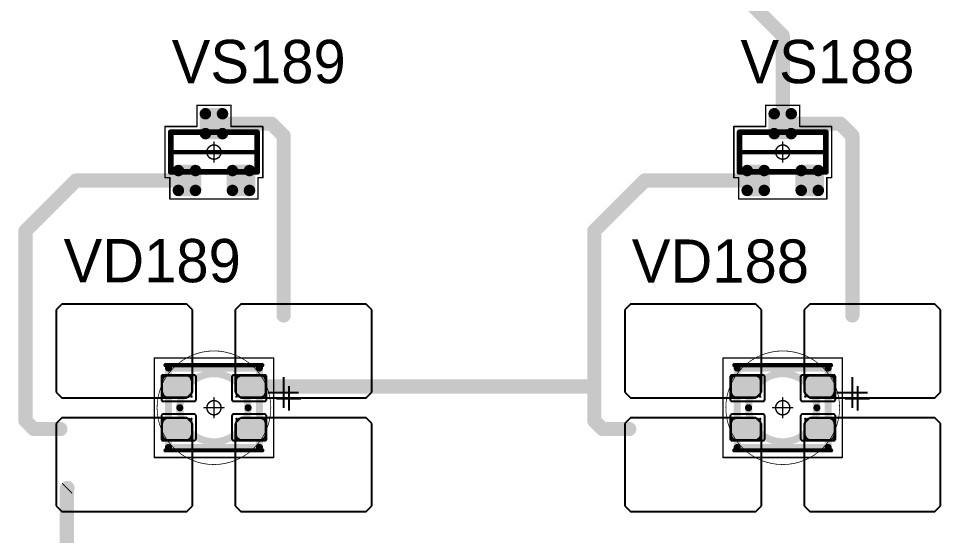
# Model space of a CAD drawing. Header units: millimetres. Extents: x 0 to 400, y 0 to 511.
# Drawn here: x 333.13 to 365.55, y 357 to 375.21 of the extents above; entities that cross this region are included whole.
import ezdxf

# ---------------------------------------------------------------- set-up
doc = ezdxf.new("R2010")
doc.units = ezdxf.units.MM
for name, color, linetype in [('Mechanical13', 56, 'Continuous'), ('Mechanical15', 56, 'Continuous'), ('Mechanical2', 216, 'Continuous'), ('TopLayer', 1, 'Continuous'), ('TopOverlay', 2, 'Continuous'), ('TopPaste', 8, 'Continuous'), ('TopSolder', 216, 'Continuous')]:
    doc.layers.add(name, color=color, linetype=linetype)

# ---------------------------------------------------------------- blocks, each defined once
blk = doc.blocks.new('SOT23_408')
at = {"layer": 'Mechanical13', "const_width": 0.2}
for points in [[(-0.7, 1.52), (0.7, 1.52)], [(-0.7, 1.52), (-0.7, -1.52)], [(0.7, 1.52), (0.7, -1.52)], [(-0.7, -1.52), (0.7, -1.52)]]:
    blk.add_lwpolyline(points, dxfattribs=at)
at = {"layer": 'Mechanical13', "const_width": 0.1}
for points in [[(-0.75, 1.52, 1), (-0.65, 1.52, 1)], [(-0.75, 1.52, 1), (-0.65, 1.52, 1)], [(0.65, 1.52, 1), (0.75, 1.52, 1)], [(0.65, 1.52, 1), (0.75, 1.52, 1)], [(-0.75, -1.52, 1), (-0.65, -1.52, 1)], [(-0.75, -1.52, 1), (-0.65, -1.52, 1)], [(0.65, -1.52, 1), (0.75, -1.52, 1)], [(0.65, -1.52, 1), (0.75, -1.52, 1)]]:
    blk.add_lwpolyline(points, format="xyb", close=True, dxfattribs=at)
at = {"layer": 'Mechanical15', "const_width": 0.05}
for points in [[(-0.9, 1.72), (-0.9, 1.55)], [(-0.9, 1.72), (0.9, 1.72)], [(0.9, 1.72), (0.9, 0.6)], [(-1.65, 1.55), (-1.65, -1.55)], [(-1.65, 1.55), (-0.9, 1.55)], [(0, 0.35), (0, -0.35)], [(0.9, 0.6), (1.65, 0.6)], [(1.65, 0.6), (1.65, -0.6)], [(-0.35, 0), (0.35, 0)], [(0.9, -0.6), (1.65, -0.6)], [(0.9, -0.6), (0.9, -1.72)], [(-1.65, -1.55), (-0.9, -1.55)], [(-0.9, -1.55), (-0.9, -1.72)], [(-0.9, -1.72), (0.9, -1.72)]]:
    blk.add_lwpolyline(points, dxfattribs=at)
at = {"layer": 'Mechanical15'}
for points, const_width in [([(-0.913, 1.72, 1), (-0.888, 1.72, 1)], 0.025), ([(-0.913, 1.72, 1), (-0.888, 1.72, 1)], 0.025), ([(0.888, 1.72, 1), (0.913, 1.72, 1)], 0.025), ([(0.888, 1.72, 1), (0.913, 1.72, 1)], 0.025), ([(-1.662, 1.55, 1), (-1.637, 1.55, 1)], 0.025), ([(-1.662, 1.55, 1), (-1.637, 1.55, 1)], 0.025), ([(-0.913, 1.55, 1), (-0.888, 1.55, 1)], 0.025), ([(-0.913, 1.55, 1), (-0.888, 1.55, 1)], 0.025), ([(-0.012, 0.35, 1), (0.012, 0.35, 1)], 0.025), ([(0.888, 0.6, 1), (0.913, 0.6, 1)], 0.025), ([(0.888, 0.6, 1), (0.913, 0.6, 1)], 0.025), ([(1.637, 0.6, 1), (1.662, 0.6, 1)], 0.025), ([(1.637, 0.6, 1), (1.662, 0.6, 1)], 0.025), ([(-0.362, 0, 1), (-0.337, 0, 1)], 0.025), ([(0.25, 0, 1), (-0.25, 0, 1)], 0.05), ([(-0.262, 0, 1), (-0.238, 0, 1)], 0.025), ([(0.238, 0, 1), (0.262, 0, 1)], 0.025), ([(0.337, 0, 1), (0.362, 0, 1)], 0.025), ([(-0.012, -0.35, 1), (0.012, -0.35, 1)], 0.025), ([(0.888, -0.6, 1), (0.913, -0.6, 1)], 0.025), ([(0.888, -0.6, 1), (0.913, -0.6, 1)], 0.025), ([(1.637, -0.6, 1), (1.662, -0.6, 1)], 0.025), ([(1.637, -0.6, 1), (1.662, -0.6, 1)], 0.025), ([(-1.662, -1.55, 1), (-1.637, -1.55, 1)], 0.025), ([(-1.662, -1.55, 1), (-1.637, -1.55, 1)], 0.025), ([(-0.913, -1.55, 1), (-0.888, -1.55, 1)], 0.025), ([(-0.913, -1.55, 1), (-0.888, -1.55, 1)], 0.025), ([(-0.913, -1.72, 1), (-0.888, -1.72, 1)], 0.025), ([(-0.913, -1.72, 1), (-0.888, -1.72, 1)], 0.025), ([(0.888, -1.72, 1), (0.913, -1.72, 1)], 0.025), ([(0.888, -1.72, 1), (0.913, -1.72, 1)], 0.025)]:
    blk.add_lwpolyline(points, format="xyb", close=True, dxfattribs=dict(at, const_width=const_width))
at = {"layer": 'TopLayer', "const_width": 0.1}
for points in [[(-1.4, 1.25, 1), (-1.3, 1.25, 1)], [(-0.7, 1.25, 1), (-0.6, 1.25, 1)], [(-1.4, 0.65, 1), (-1.3, 0.65, 1)], [(-0.7, 0.65, 1), (-0.6, 0.65, 1)], [(0.6, 0.3, 1), (0.7, 0.3, 1)], [(1.3, 0.3, 1), (1.4, 0.3, 1)], [(0.6, -0.3, 1), (0.7, -0.3, 1)], [(1.3, -0.3, 1), (1.4, -0.3, 1)], [(-1.4, -0.65, 1), (-1.3, -0.65, 1)], [(-0.7, -0.65, 1), (-0.6, -0.65, 1)], [(-1.4, -1.25, 1), (-1.3, -1.25, 1)], [(-0.7, -1.25, 1), (-0.6, -1.25, 1)]]:
    blk.add_lwpolyline(points, format="xyb", close=True, dxfattribs=at)
at = {"layer": 'TopLayer'}
for points in [[(-1.35, 1.35), (-1.35, 0.55), (-0.65, 1.35), (-0.65, 0.55)], [(-1.45, 1.25), (-1.45, 0.65), (-0.55, 1.25), (-0.55, 0.65)], [(0.65, 0.4), (0.65, -0.4), (1.35, 0.4), (1.35, -0.4)], [(0.55, 0.3), (0.55, -0.3), (1.45, 0.3), (1.45, -0.3)], [(-1.35, -0.55), (-1.35, -1.35), (-0.65, -0.55), (-0.65, -1.35)], [(-1.45, -0.65), (-1.45, -1.25), (-0.55, -0.65), (-0.55, -1.25)]]:
    blk.add_solid(points, dxfattribs=at)
at = {"layer": 'TopOverlay', "const_width": 0.15}
blk.add_lwpolyline([(0, 1.5), (0, -1.5)], dxfattribs=at)
at = {"layer": 'TopOverlay', "const_width": 0.075}
for points in [[(-0.038, 1.5, 1), (0.038, 1.5, 1)], [(-0.038, -1.5, 1), (0.038, -1.5, 1)]]:
    blk.add_lwpolyline(points, format="xyb", close=True, dxfattribs=at)
at = {"layer": 'TopPaste', "const_width": 0.075}
for points in [[(-1.387, 1.25, 1), (-1.313, 1.25, 1)], [(-0.687, 1.25, 1), (-0.613, 1.25, 1)], [(-1.387, 0.65, 1), (-1.313, 0.65, 1)], [(-0.687, 0.65, 1), (-0.613, 0.65, 1)], [(0.613, 0.3, 1), (0.687, 0.3, 1)], [(1.313, 0.3, 1), (1.387, 0.3, 1)], [(0.613, -0.3, 1), (0.687, -0.3, 1)], [(1.313, -0.3, 1), (1.387, -0.3, 1)], [(-1.387, -0.65, 1), (-1.313, -0.65, 1)], [(-0.687, -0.65, 1), (-0.613, -0.65, 1)], [(-1.387, -1.25, 1), (-1.313, -1.25, 1)], [(-0.687, -1.25, 1), (-0.613, -1.25, 1)]]:
    blk.add_lwpolyline(points, format="xyb", close=True, dxfattribs=at)
at = {"layer": 'TopPaste'}
for points in [[(-1.35, 1.325), (-1.35, 0.575), (-0.65, 1.325), (-0.65, 0.575)], [(-1.425, 1.25), (-1.425, 0.65), (-0.575, 1.25), (-0.575, 0.65)], [(0.65, 0.375), (0.65, -0.375), (1.35, 0.375), (1.35, -0.375)], [(0.575, 0.3), (0.575, -0.3), (1.425, 0.3), (1.425, -0.3)], [(-1.35, -0.575), (-1.35, -1.325), (-0.65, -0.575), (-0.65, -1.325)], [(-1.425, -0.65), (-1.425, -1.25), (-0.575, -0.65), (-0.575, -1.25)]]:
    blk.add_solid(points, dxfattribs=at)
at = {"layer": 'TopSolder', "const_width": 0.202}
for points in [[(-1.451, 1.25, 1), (-1.249, 1.25, 1)], [(-0.751, 1.25, 1), (-0.549, 1.25, 1)], [(-1.451, 0.65, 1), (-1.249, 0.65, 1)], [(-0.751, 0.65, 1), (-0.549, 0.65, 1)], [(0.549, 0.3, 1), (0.751, 0.3, 1)], [(1.249, 0.3, 1), (1.451, 0.3, 1)], [(0.549, -0.3, 1), (0.751, -0.3, 1)], [(1.249, -0.3, 1), (1.451, -0.3, 1)], [(-1.451, -0.65, 1), (-1.249, -0.65, 1)], [(-0.751, -0.65, 1), (-0.549, -0.65, 1)], [(-1.451, -1.25, 1), (-1.249, -1.25, 1)], [(-0.751, -1.25, 1), (-0.549, -1.25, 1)]]:
    blk.add_lwpolyline(points, format="xyb", close=True, dxfattribs=at)
at = {"layer": 'TopSolder'}
for points in [[(-1.35, 1.452), (-1.35, 0.448), (-0.65, 1.452), (-0.65, 0.448)], [(-1.552, 1.25), (-1.552, 0.65), (-0.448, 1.25), (-0.448, 0.65)], [(0.65, 0.502), (0.65, -0.502), (1.35, 0.502), (1.35, -0.502)], [(0.448, 0.3), (0.448, -0.3), (1.552, 0.3), (1.552, -0.3)], [(-1.35, -0.448), (-1.35, -1.452), (-0.65, -0.448), (-0.65, -1.452)], [(-1.552, -0.65), (-1.552, -1.25), (-0.448, -0.65), (-0.448, -1.25)]]:
    blk.add_solid(points, dxfattribs=at)
blk = doc.blocks.new('SOT23_409')
at = {"layer": 'Mechanical13', "const_width": 0.2}
for points in [[(-0.7, 1.52), (0.7, 1.52)], [(-0.7, 1.52), (-0.7, -1.52)], [(0.7, 1.52), (0.7, -1.52)], [(-0.7, -1.52), (0.7, -1.52)]]:
    blk.add_lwpolyline(points, dxfattribs=at)
at = {"layer": 'Mechanical13', "const_width": 0.1}
for points in [[(-0.75, 1.52, 1), (-0.65, 1.52, 1)], [(-0.75, 1.52, 1), (-0.65, 1.52, 1)], [(0.65, 1.52, 1), (0.75, 1.52, 1)], [(0.65, 1.52, 1), (0.75, 1.52, 1)], [(-0.75, -1.52, 1), (-0.65, -1.52, 1)], [(-0.75, -1.52, 1), (-0.65, -1.52, 1)], [(0.65, -1.52, 1), (0.75, -1.52, 1)], [(0.65, -1.52, 1), (0.75, -1.52, 1)]]:
    blk.add_lwpolyline(points, format="xyb", close=True, dxfattribs=at)
at = {"layer": 'Mechanical15', "const_width": 0.05}
for points in [[(-0.9, 1.72), (-0.9, 1.55)], [(-0.9, 1.72), (0.9, 1.72)], [(0.9, 1.72), (0.9, 0.6)], [(-1.65, 1.55), (-1.65, -1.55)], [(-1.65, 1.55), (-0.9, 1.55)], [(0, 0.35), (0, -0.35)], [(0.9, 0.6), (1.65, 0.6)], [(1.65, 0.6), (1.65, -0.6)], [(-0.35, 0), (0.35, 0)], [(0.9, -0.6), (1.65, -0.6)], [(0.9, -0.6), (0.9, -1.72)], [(-1.65, -1.55), (-0.9, -1.55)], [(-0.9, -1.55), (-0.9, -1.72)], [(-0.9, -1.72), (0.9, -1.72)]]:
    blk.add_lwpolyline(points, dxfattribs=at)
at = {"layer": 'Mechanical15'}
for points, const_width in [([(-0.913, 1.72, 1), (-0.888, 1.72, 1)], 0.025), ([(-0.913, 1.72, 1), (-0.888, 1.72, 1)], 0.025), ([(0.888, 1.72, 1), (0.913, 1.72, 1)], 0.025), ([(0.888, 1.72, 1), (0.913, 1.72, 1)], 0.025), ([(-1.662, 1.55, 1), (-1.637, 1.55, 1)], 0.025), ([(-1.662, 1.55, 1), (-1.637, 1.55, 1)], 0.025), ([(-0.913, 1.55, 1), (-0.888, 1.55, 1)], 0.025), ([(-0.913, 1.55, 1), (-0.888, 1.55, 1)], 0.025), ([(-0.012, 0.35, 1), (0.012, 0.35, 1)], 0.025), ([(0.888, 0.6, 1), (0.913, 0.6, 1)], 0.025), ([(0.888, 0.6, 1), (0.913, 0.6, 1)], 0.025), ([(1.637, 0.6, 1), (1.662, 0.6, 1)], 0.025), ([(1.637, 0.6, 1), (1.662, 0.6, 1)], 0.025), ([(-0.362, 0, 1), (-0.337, 0, 1)], 0.025), ([(0.25, 0, 1), (-0.25, 0, 1)], 0.05), ([(-0.262, 0, 1), (-0.238, 0, 1)], 0.025), ([(0.238, 0, 1), (0.262, 0, 1)], 0.025), ([(0.337, 0, 1), (0.362, 0, 1)], 0.025), ([(-0.012, -0.35, 1), (0.012, -0.35, 1)], 0.025), ([(0.888, -0.6, 1), (0.913, -0.6, 1)], 0.025), ([(0.888, -0.6, 1), (0.913, -0.6, 1)], 0.025), ([(1.637, -0.6, 1), (1.662, -0.6, 1)], 0.025), ([(1.637, -0.6, 1), (1.662, -0.6, 1)], 0.025), ([(-1.662, -1.55, 1), (-1.637, -1.55, 1)], 0.025), ([(-1.662, -1.55, 1), (-1.637, -1.55, 1)], 0.025), ([(-0.913, -1.55, 1), (-0.888, -1.55, 1)], 0.025), ([(-0.913, -1.55, 1), (-0.888, -1.55, 1)], 0.025), ([(-0.913, -1.72, 1), (-0.888, -1.72, 1)], 0.025), ([(-0.913, -1.72, 1), (-0.888, -1.72, 1)], 0.025), ([(0.888, -1.72, 1), (0.913, -1.72, 1)], 0.025), ([(0.888, -1.72, 1), (0.913, -1.72, 1)], 0.025)]:
    blk.add_lwpolyline(points, format="xyb", close=True, dxfattribs=dict(at, const_width=const_width))
at = {"layer": 'TopLayer', "const_width": 0.1}
for points in [[(-1.4, 1.25, 1), (-1.3, 1.25, 1)], [(-0.7, 1.25, 1), (-0.6, 1.25, 1)], [(-1.4, 0.65, 1), (-1.3, 0.65, 1)], [(-0.7, 0.65, 1), (-0.6, 0.65, 1)], [(0.6, 0.3, 1), (0.7, 0.3, 1)], [(1.3, 0.3, 1), (1.4, 0.3, 1)], [(0.6, -0.3, 1), (0.7, -0.3, 1)], [(1.3, -0.3, 1), (1.4, -0.3, 1)], [(-1.4, -0.65, 1), (-1.3, -0.65, 1)], [(-0.7, -0.65, 1), (-0.6, -0.65, 1)], [(-1.4, -1.25, 1), (-1.3, -1.25, 1)], [(-0.7, -1.25, 1), (-0.6, -1.25, 1)]]:
    blk.add_lwpolyline(points, format="xyb", close=True, dxfattribs=at)
at = {"layer": 'TopLayer'}
for points in [[(-1.35, 1.35), (-1.35, 0.55), (-0.65, 1.35), (-0.65, 0.55)], [(-1.45, 1.25), (-1.45, 0.65), (-0.55, 1.25), (-0.55, 0.65)], [(0.65, 0.4), (0.65, -0.4), (1.35, 0.4), (1.35, -0.4)], [(0.55, 0.3), (0.55, -0.3), (1.45, 0.3), (1.45, -0.3)], [(-1.35, -0.55), (-1.35, -1.35), (-0.65, -0.55), (-0.65, -1.35)], [(-1.45, -0.65), (-1.45, -1.25), (-0.55, -0.65), (-0.55, -1.25)]]:
    blk.add_solid(points, dxfattribs=at)
at = {"layer": 'TopOverlay', "const_width": 0.15}
blk.add_lwpolyline([(0, 1.5), (0, -1.5)], dxfattribs=at)
at = {"layer": 'TopOverlay', "const_width": 0.075}
for points in [[(-0.038, 1.5, 1), (0.038, 1.5, 1)], [(-0.038, -1.5, 1), (0.038, -1.5, 1)]]:
    blk.add_lwpolyline(points, format="xyb", close=True, dxfattribs=at)
at = {"layer": 'TopPaste', "const_width": 0.075}
for points in [[(-1.387, 1.25, 1), (-1.313, 1.25, 1)], [(-0.687, 1.25, 1), (-0.613, 1.25, 1)], [(-1.387, 0.65, 1), (-1.313, 0.65, 1)], [(-0.687, 0.65, 1), (-0.613, 0.65, 1)], [(0.613, 0.3, 1), (0.687, 0.3, 1)], [(1.313, 0.3, 1), (1.387, 0.3, 1)], [(0.613, -0.3, 1), (0.687, -0.3, 1)], [(1.313, -0.3, 1), (1.387, -0.3, 1)], [(-1.387, -0.65, 1), (-1.313, -0.65, 1)], [(-0.687, -0.65, 1), (-0.613, -0.65, 1)], [(-1.387, -1.25, 1), (-1.313, -1.25, 1)], [(-0.687, -1.25, 1), (-0.613, -1.25, 1)]]:
    blk.add_lwpolyline(points, format="xyb", close=True, dxfattribs=at)
at = {"layer": 'TopPaste'}
for points in [[(-1.35, 1.325), (-1.35, 0.575), (-0.65, 1.325), (-0.65, 0.575)], [(-1.425, 1.25), (-1.425, 0.65), (-0.575, 1.25), (-0.575, 0.65)], [(0.65, 0.375), (0.65, -0.375), (1.35, 0.375), (1.35, -0.375)], [(0.575, 0.3), (0.575, -0.3), (1.425, 0.3), (1.425, -0.3)], [(-1.35, -0.575), (-1.35, -1.325), (-0.65, -0.575), (-0.65, -1.325)], [(-1.425, -0.65), (-1.425, -1.25), (-0.575, -0.65), (-0.575, -1.25)]]:
    blk.add_solid(points, dxfattribs=at)
at = {"layer": 'TopSolder', "const_width": 0.202}
for points in [[(-1.451, 1.25, 1), (-1.249, 1.25, 1)], [(-0.751, 1.25, 1), (-0.549, 1.25, 1)], [(-1.451, 0.65, 1), (-1.249, 0.65, 1)], [(-0.751, 0.65, 1), (-0.549, 0.65, 1)], [(0.549, 0.3, 1), (0.751, 0.3, 1)], [(1.249, 0.3, 1), (1.451, 0.3, 1)], [(0.549, -0.3, 1), (0.751, -0.3, 1)], [(1.249, -0.3, 1), (1.451, -0.3, 1)], [(-1.451, -0.65, 1), (-1.249, -0.65, 1)], [(-0.751, -0.65, 1), (-0.549, -0.65, 1)], [(-1.451, -1.25, 1), (-1.249, -1.25, 1)], [(-0.751, -1.25, 1), (-0.549, -1.25, 1)]]:
    blk.add_lwpolyline(points, format="xyb", close=True, dxfattribs=at)
at = {"layer": 'TopSolder'}
for points in [[(-1.35, 1.452), (-1.35, 0.448), (-0.65, 1.452), (-0.65, 0.448)], [(-1.552, 1.25), (-1.552, 0.65), (-0.448, 1.25), (-0.448, 0.65)], [(0.65, 0.502), (0.65, -0.502), (1.35, 0.502), (1.35, -0.502)], [(0.448, 0.3), (0.448, -0.3), (1.552, 0.3), (1.552, -0.3)], [(-1.35, -0.448), (-1.35, -1.452), (-0.65, -0.448), (-0.65, -1.452)], [(-1.552, -0.65), (-1.552, -1.25), (-0.448, -0.65), (-0.448, -1.25)]]:
    blk.add_solid(points, dxfattribs=at)
blk = doc.blocks.new('E65F_612')
at = {"layer": 'Mechanical13'}
for p, q in [((2.441, 1.071), (2.441, 0)), ((1.905, 0.536), (2.976, 0.536))]:
    blk.add_line(p, q, dxfattribs=at)
at = {"layer": 'Mechanical13', "const_width": 0.25}
for points in [[(-1.6, -1.4), (-1.6, 1.4)], [(-1.6, 1.4), (1.6, 1.4)], [(1.6, -1.4), (1.6, 1.4)], [(-1.6, -1.4), (1.6, -1.4)]]:
    blk.add_lwpolyline(points, dxfattribs=at)
at = {"layer": 'Mechanical13'}
for points, const_width in [([(-1.663, 1.4, 1), (-1.538, 1.4, 1)], 0.125), ([(-1.663, 1.4, 1), (-1.538, 1.4, 1)], 0.125), ([(1.2, 0, 1), (-1.2, 0, 1)], 0.25), ([(1.537, 1.4, 1), (1.662, 1.4, 1)], 0.125), ([(1.537, 1.4, 1), (1.662, 1.4, 1)], 0.125), ([(-1.263, 0, 1), (-1.138, 0, 1)], 0.125), ([(1.137, 0, 1), (1.262, 0, 1)], 0.125), ([(-1.663, -1.4, 1), (-1.538, -1.4, 1)], 0.125), ([(-1.663, -1.4, 1), (-1.538, -1.4, 1)], 0.125), ([(1.537, -1.4, 1), (1.662, -1.4, 1)], 0.125), ([(1.537, -1.4, 1), (1.662, -1.4, 1)], 0.125)]:
    blk.add_lwpolyline(points, format="xyb", close=True, dxfattribs=dict(at, const_width=const_width))
at = {"layer": 'Mechanical15', "const_width": 0.05}
for points in [[(-2.1, 1.75), (2.1, 1.75)], [(-2.1, -1.75), (-2.1, 1.75)], [(2.1, -1.75), (2.1, 1.75)], [(0, -0.35), (0, 0.35)], [(0, -0.35), (0, 0.35)], [(-0.35, 0), (0.35, 0)], [(-0.35, 0), (0.35, 0)], [(-2.1, -1.75), (2.1, -1.75)]]:
    blk.add_lwpolyline(points, dxfattribs=at)
at = {"layer": 'Mechanical15'}
for points, const_width in [([(-2.113, 1.75, 1), (-2.088, 1.75, 1)], 0.025), ([(-2.113, 1.75, 1), (-2.088, 1.75, 1)], 0.025), ([(2.087, 1.75, 1), (2.112, 1.75, 1)], 0.025), ([(2.087, 1.75, 1), (2.112, 1.75, 1)], 0.025), ([(-0.013, 0.35, 1), (0.012, 0.35, 1)], 0.025), ([(-0.013, 0.35, 1), (0.012, 0.35, 1)], 0.025), ([(-0.363, 0, 1), (-0.338, 0, 1)], 0.025), ([(-0.363, 0, 1), (-0.338, 0, 1)], 0.025), ([(0.25, 0, 1), (-0.25, 0, 1)], 0.05), ([(0.25, 0, 1), (-0.25, 0, 1)], 0.05), ([(-0.263, 0, 1), (-0.238, 0, 1)], 0.025), ([(-0.263, 0, 1), (-0.238, 0, 1)], 0.025), ([(0.237, 0, 1), (0.262, 0, 1)], 0.025), ([(0.237, 0, 1), (0.262, 0, 1)], 0.025), ([(0.337, 0, 1), (0.362, 0, 1)], 0.025), ([(0.337, 0, 1), (0.362, 0, 1)], 0.025), ([(-0.013, -0.35, 1), (0.012, -0.35, 1)], 0.025), ([(-0.013, -0.35, 1), (0.012, -0.35, 1)], 0.025), ([(-2.113, -1.75, 1), (-2.088, -1.75, 1)], 0.025), ([(-2.113, -1.75, 1), (-2.088, -1.75, 1)], 0.025), ([(2.087, -1.75, 1), (2.112, -1.75, 1)], 0.025), ([(2.087, -1.75, 1), (2.112, -1.75, 1)], 0.025)]:
    blk.add_lwpolyline(points, format="xyb", close=True, dxfattribs=dict(at, const_width=const_width))
at = {"layer": 'TopLayer'}
for p, q in [((-5.35, 3.65), (-5.55, 3.45)), ((-0.95, 3.65), (-5.35, 3.65)), ((-5.35, 3.65), (-5.35, 3.65)), ((-0.75, 3.45), (-0.95, 3.65)), ((0.95, 3.65), (0.75, 3.45)), ((5.35, 3.65), (0.95, 3.65)), ((0.95, 3.65), (0.95, 3.65)), ((5.55, 3.45), (5.35, 3.65)), ((-5.55, 3.45), (-5.55, 3.45)), ((-5.55, 3.45), (-5.55, 0.55)), ((-0.75, 0.55), (-0.75, 3.45)), ((0.75, 3.45), (0.75, 3.45)), ((0.75, 3.45), (0.75, 0.55)), ((5.55, 0.55), (5.55, 3.45)), ((-5.55, 0.55), (-5.35, 0.35)), ((-5.35, 0.35), (-0.95, 0.35)), ((-0.95, 0.35), (-0.75, 0.55)), ((0.75, 0.55), (0.95, 0.35)), ((0.95, 0.35), (5.35, 0.35)), ((5.35, 0.35), (5.55, 0.55)), ((-5.35, -0.35), (-5.55, -0.55)), ((-5.55, -0.55), (-5.55, -0.55)), ((-5.55, -0.55), (-5.55, -3.45)), ((-0.95, -0.35), (-5.35, -0.35)), ((-5.35, -0.35), (-5.35, -0.35)), ((-0.75, -0.55), (-0.95, -0.35)), ((-0.75, -3.45), (-0.75, -0.55)), ((0.95, -0.35), (0.75, -0.55)), ((0.75, -0.55), (0.75, -0.55)), ((0.75, -0.55), (0.75, -3.45)), ((5.35, -0.35), (0.95, -0.35)), ((0.95, -0.35), (0.95, -0.35)), ((5.55, -0.55), (5.35, -0.35)), ((5.55, -3.45), (5.55, -0.55)), ((-5.55, -3.45), (-5.35, -3.65)), ((-0.95, -3.65), (-0.75, -3.45)), ((0.75, -3.45), (0.95, -3.65)), ((5.35, -3.65), (5.55, -3.45)), ((-5.35, -3.65), (-0.95, -3.65)), ((0.95, -3.65), (5.35, -3.65))]:
    blk.add_line(p, q, dxfattribs=at)
at = {"layer": 'TopLayer', "const_width": 0.04}
for points in [[(-1.83, 1.11, 1), (-1.79, 1.11, 1)], [(-0.81, 1.11, 1), (-0.77, 1.11, 1)], [(0.77, 1.11, 1), (0.81, 1.11, 1)], [(1.79, 1.11, 1), (1.83, 1.11, 1)], [(-1.83, 0.39, 1), (-1.79, 0.39, 1)], [(-0.81, 0.39, 1), (-0.77, 0.39, 1)], [(0.77, 0.39, 1), (0.81, 0.39, 1)], [(1.79, 0.39, 1), (1.83, 0.39, 1)], [(-1.83, -0.39, 1), (-1.79, -0.39, 1)], [(-0.81, -0.39, 1), (-0.77, -0.39, 1)], [(0.77, -0.39, 1), (0.81, -0.39, 1)], [(1.79, -0.39, 1), (1.83, -0.39, 1)], [(-1.83, -1.11, 1), (-1.79, -1.11, 1)], [(-0.81, -1.11, 1), (-0.77, -1.11, 1)], [(0.77, -1.11, 1), (0.81, -1.11, 1)], [(1.79, -1.11, 1), (1.83, -1.11, 1)]]:
    blk.add_lwpolyline(points, format="xyb", close=True, dxfattribs=at)
at = {"layer": 'TopLayer'}
for points in [[(-1.85, 1.11), (-1.85, 0.39), (-0.75, 1.11), (-0.75, 0.39)], [(-1.81, 1.15), (-1.81, 0.35), (-0.79, 1.15), (-0.79, 0.35)], [(0.75, 1.11), (0.75, 0.39), (1.85, 1.11), (1.85, 0.39)], [(0.79, 1.15), (0.79, 0.35), (1.81, 1.15), (1.81, 0.35)], [(-1.85, -0.39), (-1.85, -1.11), (-0.75, -0.39), (-0.75, -1.11)], [(-1.81, -0.35), (-1.81, -1.15), (-0.79, -0.35), (-0.79, -1.15)], [(0.75, -0.39), (0.75, -1.11), (1.85, -0.39), (1.85, -1.11)], [(0.79, -0.35), (0.79, -1.15), (1.81, -0.35), (1.81, -1.15)]]:
    blk.add_solid(points, dxfattribs=at)
at = {"layer": 'TopOverlay'}
for p, q in [((2.628, 0.757), (2.628, -0.1)), ((2.2, 0.328), (3.057, 0.328))]:
    blk.add_line(p, q, dxfattribs=at)
at = {"layer": 'TopOverlay', "const_width": 0.15}
for points in [[(-1.7, 1.5), (1.7, 1.5)], [(-1.7, -1.5), (1.7, -1.5)]]:
    blk.add_lwpolyline(points, dxfattribs=at)
at = {"layer": 'TopOverlay', "const_width": 0.075}
for points in [[(-1.738, 1.5, 1), (-1.663, 1.5, 1)], [(1.662, 1.5, 1), (1.737, 1.5, 1)], [(-1.738, -1.5, 1), (-1.663, -1.5, 1)], [(1.662, -1.5, 1), (1.737, -1.5, 1)]]:
    blk.add_lwpolyline(points, format="xyb", close=True, dxfattribs=at)
at = {"layer": 'TopPaste'}
for p, q in [((-1.814, 1.011), (-1.829, 0.938)), ((-1.773, 1.073), (-1.814, 1.011)), ((-1.711, 1.114), (-1.773, 1.073)), ((-1.638, 1.129), (-1.711, 1.114)), ((-0.963, 1.129), (-1.638, 1.129)), ((-0.889, 1.114), (-0.963, 1.129)), ((-0.827, 1.073), (-0.889, 1.114)), ((-0.786, 1.011), (-0.827, 1.073)), ((-0.771, 0.938), (-0.786, 1.011)), ((0.786, 1.011), (0.771, 0.938)), ((0.827, 1.073), (0.786, 1.011)), ((0.889, 1.114), (0.827, 1.073)), ((0.962, 1.129), (0.889, 1.114)), ((1.637, 1.129), (0.962, 1.129)), ((1.711, 1.114), (1.637, 1.129)), ((1.773, 1.073), (1.711, 1.114)), ((1.814, 1.011), (1.773, 1.073)), ((1.829, 0.938), (1.814, 1.011)), ((-1.829, 0.938), (-1.829, 0.563)), ((-0.771, 0.563), (-0.771, 0.938)), ((0.771, 0.938), (0.771, 0.563)), ((1.829, 0.563), (1.829, 0.938)), ((-1.829, 0.563), (-1.814, 0.489)), ((-1.814, 0.489), (-1.773, 0.427)), ((-1.773, 0.427), (-1.711, 0.386)), ((-1.711, 0.386), (-1.638, 0.371)), ((-1.638, 0.371), (-0.963, 0.371)), ((-0.963, 0.371), (-0.889, 0.386)), ((-0.889, 0.386), (-0.827, 0.427)), ((-0.827, 0.427), (-0.786, 0.489)), ((-0.786, 0.489), (-0.771, 0.563)), ((0.771, 0.563), (0.786, 0.489)), ((0.786, 0.489), (0.827, 0.427)), ((0.827, 0.427), (0.889, 0.386)), ((0.889, 0.386), (0.962, 0.371)), ((0.962, 0.371), (1.637, 0.371)), ((1.637, 0.371), (1.711, 0.386)), ((1.711, 0.386), (1.773, 0.427)), ((1.773, 0.427), (1.814, 0.489)), ((1.814, 0.489), (1.829, 0.563)), ((-1.814, -0.489), (-1.829, -0.563)), ((-1.829, -0.563), (-1.829, -0.938)), ((-1.773, -0.427), (-1.814, -0.489)), ((-1.711, -0.386), (-1.773, -0.427)), ((-1.638, -0.371), (-1.711, -0.386)), ((-0.963, -0.371), (-1.638, -0.371)), ((-0.889, -0.386), (-0.963, -0.371)), ((-0.827, -0.427), (-0.889, -0.386)), ((-0.786, -0.489), (-0.827, -0.427)), ((-0.771, -0.563), (-0.786, -0.489)), ((-0.771, -0.938), (-0.771, -0.563)), ((0.786, -0.489), (0.771, -0.563)), ((0.771, -0.563), (0.771, -0.938)), ((0.827, -0.427), (0.786, -0.489)), ((0.889, -0.386), (0.827, -0.427)), ((0.962, -0.371), (0.889, -0.386)), ((1.637, -0.371), (0.962, -0.371)), ((1.711, -0.386), (1.637, -0.371)), ((1.773, -0.427), (1.711, -0.386)), ((1.814, -0.489), (1.773, -0.427)), ((1.829, -0.563), (1.814, -0.489)), ((1.829, -0.938), (1.829, -0.563)), ((-1.829, -0.938), (-1.814, -1.011)), ((-0.786, -1.011), (-0.771, -0.938)), ((0.771, -0.938), (0.786, -1.011)), ((1.814, -1.011), (1.829, -0.938)), ((-1.814, -1.011), (-1.773, -1.073)), ((-1.773, -1.073), (-1.711, -1.114)), ((-1.711, -1.114), (-1.638, -1.129)), ((-1.638, -1.129), (-0.963, -1.129)), ((-0.963, -1.129), (-0.889, -1.114)), ((-0.889, -1.114), (-0.827, -1.073)), ((-0.827, -1.073), (-0.786, -1.011)), ((0.786, -1.011), (0.827, -1.073)), ((0.827, -1.073), (0.889, -1.114)), ((0.889, -1.114), (0.962, -1.129)), ((0.962, -1.129), (1.637, -1.129)), ((1.637, -1.129), (1.711, -1.114)), ((1.711, -1.114), (1.773, -1.073)), ((1.773, -1.073), (1.814, -1.011))]:
    blk.add_line(p, q, dxfattribs=at)
at = {"layer": 'TopSolder'}
for p, q in [((-1.842, 1.129), (-1.85, 1.111)), ((-1.85, 1.111), (-1.85, 1.101)), ((-1.85, 1.101), (-1.85, 1.101)), ((-1.85, 1.101), (-1.85, 0.301)), ((-1.828, 1.143), (-1.842, 1.129)), ((-1.81, 1.151), (-1.828, 1.143)), ((-1.8, 1.151), (-1.81, 1.151)), ((-0.7, 1.151), (-1.8, 1.151)), ((-0.685, 1.151), (-0.7, 1.151)), ((-0.7, 1.151), (-0.7, 1.151)), ((-0.658, 1.139), (-0.685, 1.151)), ((-0.636, 1.118), (-0.658, 1.139)), ((-0.625, 1.09), (-0.636, 1.118)), ((-0.625, 1.076), (-0.625, 1.09)), ((-0.625, 0.301), (-0.625, 1.076)), ((0.636, 1.118), (0.625, 1.09)), ((0.625, 1.09), (0.625, 1.076)), ((0.625, 1.076), (0.625, 1.076)), ((0.625, 1.076), (0.625, 0.301)), ((0.657, 1.139), (0.636, 1.118)), ((0.685, 1.151), (0.657, 1.139)), ((0.7, 1.151), (0.685, 1.151)), ((1.8, 1.151), (0.7, 1.151)), ((1.81, 1.151), (1.8, 1.151)), ((1.8, 1.151), (1.8, 1.151)), ((1.828, 1.143), (1.81, 1.151)), ((1.842, 1.129), (1.828, 1.143)), ((1.85, 1.111), (1.842, 1.129)), ((1.85, 1.101), (1.85, 1.111)), ((1.85, 0.301), (1.85, 1.101)), ((-1.85, 0.301), (-1.85, 0.286)), ((-1.85, 0.286), (-1.839, 0.258)), ((-1.839, 0.258), (-1.818, 0.237)), ((-1.818, 0.237), (-1.79, 0.226)), ((-1.79, 0.226), (-1.775, 0.226)), ((-1.775, 0.226), (-1.775, 0.226)), ((-1.775, 0.226), (-0.7, 0.226)), ((-0.7, 0.226), (-0.685, 0.226)), ((-0.685, 0.226), (-0.658, 0.237)), ((-0.658, 0.237), (-0.636, 0.258)), ((-0.636, 0.258), (-0.625, 0.286)), ((-0.625, 0.286), (-0.625, 0.301)), ((-0.625, 0.301), (-0.625, 0.301)), ((0.625, 0.301), (0.625, 0.286)), ((0.625, 0.286), (0.636, 0.258)), ((0.636, 0.258), (0.657, 0.237)), ((0.657, 0.237), (0.685, 0.226)), ((0.685, 0.226), (0.7, 0.226)), ((0.7, 0.226), (0.7, 0.226)), ((0.7, 0.226), (1.775, 0.226)), ((1.775, 0.226), (1.79, 0.226)), ((1.79, 0.226), (1.817, 0.237)), ((1.817, 0.237), (1.839, 0.258)), ((1.839, 0.258), (1.85, 0.286)), ((1.85, 0.286), (1.85, 0.301)), ((1.85, 0.301), (1.85, 0.301)), ((-1.839, -0.257), (-1.85, -0.285)), ((-1.85, -0.285), (-1.85, -0.299)), ((-1.85, -0.299), (-1.85, -0.299)), ((-1.85, -0.299), (-1.85, -1.099)), ((-1.818, -0.236), (-1.839, -0.257)), ((-1.79, -0.224), (-1.818, -0.236)), ((-1.775, -0.224), (-1.79, -0.224)), ((-0.7, -0.224), (-1.775, -0.224)), ((-0.685, -0.224), (-0.7, -0.224)), ((-0.7, -0.224), (-0.7, -0.224)), ((-0.658, -0.236), (-0.685, -0.224)), ((-0.636, -0.257), (-0.658, -0.236)), ((-0.625, -0.285), (-0.636, -0.257)), ((-0.625, -0.299), (-0.625, -0.285)), ((-0.625, -1.074), (-0.625, -0.299)), ((0.636, -0.257), (0.625, -0.285)), ((0.625, -0.285), (0.625, -0.299)), ((0.625, -0.299), (0.625, -0.299)), ((0.625, -0.299), (0.625, -1.074)), ((0.657, -0.236), (0.636, -0.257)), ((0.685, -0.224), (0.657, -0.236)), ((0.7, -0.224), (0.685, -0.224)), ((1.775, -0.224), (0.7, -0.224)), ((1.79, -0.224), (1.775, -0.224)), ((1.775, -0.224), (1.775, -0.224)), ((1.817, -0.236), (1.79, -0.224)), ((1.839, -0.257), (1.817, -0.236)), ((1.85, -0.285), (1.839, -0.257)), ((1.85, -0.299), (1.85, -0.285)), ((1.85, -1.099), (1.85, -0.299)), ((-1.85, -1.099), (-1.85, -1.109)), ((-1.85, -1.109), (-1.842, -1.128)), ((-1.842, -1.128), (-1.828, -1.142)), ((-1.828, -1.142), (-1.81, -1.149)), ((-1.81, -1.149), (-1.8, -1.149)), ((-1.8, -1.149), (-0.7, -1.149)), ((-1.8, -1.149), (-1.8, -1.149)), ((-0.7, -1.149), (-0.685, -1.149)), ((-0.685, -1.149), (-0.658, -1.138)), ((-0.658, -1.138), (-0.636, -1.117)), ((-0.636, -1.117), (-0.625, -1.089)), ((-0.625, -1.089), (-0.625, -1.074)), ((-0.625, -1.074), (-0.625, -1.074)), ((0.625, -1.074), (0.625, -1.089)), ((0.625, -1.089), (0.636, -1.117)), ((0.636, -1.117), (0.657, -1.138)), ((0.657, -1.138), (0.685, -1.149)), ((0.685, -1.149), (0.7, -1.149)), ((0.7, -1.149), (1.8, -1.149)), ((0.7, -1.149), (0.7, -1.149)), ((1.8, -1.149), (1.81, -1.149)), ((1.81, -1.149), (1.828, -1.142)), ((1.828, -1.142), (1.842, -1.128)), ((1.842, -1.128), (1.85, -1.109)), ((1.85, -1.109), (1.85, -1.099)), ((1.85, -1.099), (1.85, -1.099))]:
    blk.add_line(p, q, dxfattribs=at)
blk = doc.blocks.new('E65F_613')
at = {"layer": 'Mechanical13'}
for p, q in [((2.441, 1.071), (2.441, 0)), ((1.905, 0.536), (2.976, 0.536))]:
    blk.add_line(p, q, dxfattribs=at)
at = {"layer": 'Mechanical13', "const_width": 0.25}
for points in [[(-1.6, -1.4), (-1.6, 1.4)], [(-1.6, 1.4), (1.6, 1.4)], [(1.6, -1.4), (1.6, 1.4)], [(-1.6, -1.4), (1.6, -1.4)]]:
    blk.add_lwpolyline(points, dxfattribs=at)
at = {"layer": 'Mechanical13'}
for points, const_width in [([(-1.663, 1.4, 1), (-1.538, 1.4, 1)], 0.125), ([(-1.663, 1.4, 1), (-1.538, 1.4, 1)], 0.125), ([(1.2, 0, 1), (-1.2, 0, 1)], 0.25), ([(1.537, 1.4, 1), (1.662, 1.4, 1)], 0.125), ([(1.537, 1.4, 1), (1.662, 1.4, 1)], 0.125), ([(-1.263, 0, 1), (-1.138, 0, 1)], 0.125), ([(1.137, 0, 1), (1.262, 0, 1)], 0.125), ([(-1.663, -1.4, 1), (-1.538, -1.4, 1)], 0.125), ([(-1.663, -1.4, 1), (-1.538, -1.4, 1)], 0.125), ([(1.537, -1.4, 1), (1.662, -1.4, 1)], 0.125), ([(1.537, -1.4, 1), (1.662, -1.4, 1)], 0.125)]:
    blk.add_lwpolyline(points, format="xyb", close=True, dxfattribs=dict(at, const_width=const_width))
at = {"layer": 'Mechanical15', "const_width": 0.05}
for points in [[(-2.1, 1.75), (2.1, 1.75)], [(-2.1, -1.75), (-2.1, 1.75)], [(2.1, -1.75), (2.1, 1.75)], [(0, -0.35), (0, 0.35)], [(0, -0.35), (0, 0.35)], [(-0.35, 0), (0.35, 0)], [(-0.35, 0), (0.35, 0)], [(-2.1, -1.75), (2.1, -1.75)]]:
    blk.add_lwpolyline(points, dxfattribs=at)
at = {"layer": 'Mechanical15'}
for points, const_width in [([(-2.113, 1.75, 1), (-2.088, 1.75, 1)], 0.025), ([(-2.113, 1.75, 1), (-2.088, 1.75, 1)], 0.025), ([(2.087, 1.75, 1), (2.112, 1.75, 1)], 0.025), ([(2.087, 1.75, 1), (2.112, 1.75, 1)], 0.025), ([(-0.013, 0.35, 1), (0.012, 0.35, 1)], 0.025), ([(-0.013, 0.35, 1), (0.012, 0.35, 1)], 0.025), ([(-0.363, 0, 1), (-0.338, 0, 1)], 0.025), ([(-0.363, 0, 1), (-0.338, 0, 1)], 0.025), ([(0.25, 0, 1), (-0.25, 0, 1)], 0.05), ([(0.25, 0, 1), (-0.25, 0, 1)], 0.05), ([(-0.263, 0, 1), (-0.238, 0, 1)], 0.025), ([(-0.263, 0, 1), (-0.238, 0, 1)], 0.025), ([(0.237, 0, 1), (0.262, 0, 1)], 0.025), ([(0.237, 0, 1), (0.262, 0, 1)], 0.025), ([(0.337, 0, 1), (0.362, 0, 1)], 0.025), ([(0.337, 0, 1), (0.362, 0, 1)], 0.025), ([(-0.013, -0.35, 1), (0.012, -0.35, 1)], 0.025), ([(-0.013, -0.35, 1), (0.012, -0.35, 1)], 0.025), ([(-2.113, -1.75, 1), (-2.088, -1.75, 1)], 0.025), ([(-2.113, -1.75, 1), (-2.088, -1.75, 1)], 0.025), ([(2.087, -1.75, 1), (2.112, -1.75, 1)], 0.025), ([(2.087, -1.75, 1), (2.112, -1.75, 1)], 0.025)]:
    blk.add_lwpolyline(points, format="xyb", close=True, dxfattribs=dict(at, const_width=const_width))
at = {"layer": 'TopLayer'}
for p, q in [((-5.35, 3.65), (-5.55, 3.45)), ((-0.95, 3.65), (-5.35, 3.65)), ((-5.35, 3.65), (-5.35, 3.65)), ((-0.75, 3.45), (-0.95, 3.65)), ((0.95, 3.65), (0.75, 3.45)), ((5.35, 3.65), (0.95, 3.65)), ((0.95, 3.65), (0.95, 3.65)), ((5.55, 3.45), (5.35, 3.65)), ((-5.55, 3.45), (-5.55, 3.45)), ((-5.55, 3.45), (-5.55, 0.55)), ((-0.75, 0.55), (-0.75, 3.45)), ((0.75, 3.45), (0.75, 3.45)), ((0.75, 3.45), (0.75, 0.55)), ((5.55, 0.55), (5.55, 3.45)), ((-5.55, 0.55), (-5.35, 0.35)), ((-5.35, 0.35), (-0.95, 0.35)), ((-0.95, 0.35), (-0.75, 0.55)), ((0.75, 0.55), (0.95, 0.35)), ((0.95, 0.35), (5.35, 0.35)), ((5.35, 0.35), (5.55, 0.55)), ((-5.35, -0.35), (-5.55, -0.55)), ((-5.55, -0.55), (-5.55, -0.55)), ((-5.55, -0.55), (-5.55, -3.45)), ((-0.95, -0.35), (-5.35, -0.35)), ((-5.35, -0.35), (-5.35, -0.35)), ((-0.75, -0.55), (-0.95, -0.35)), ((-0.75, -3.45), (-0.75, -0.55)), ((0.95, -0.35), (0.75, -0.55)), ((0.75, -0.55), (0.75, -0.55)), ((0.75, -0.55), (0.75, -3.45)), ((5.35, -0.35), (0.95, -0.35)), ((0.95, -0.35), (0.95, -0.35)), ((5.55, -0.55), (5.35, -0.35)), ((5.55, -3.45), (5.55, -0.55)), ((-5.55, -3.45), (-5.35, -3.65)), ((-0.95, -3.65), (-0.75, -3.45)), ((0.75, -3.45), (0.95, -3.65)), ((5.35, -3.65), (5.55, -3.45)), ((-5.35, -3.65), (-0.95, -3.65)), ((0.95, -3.65), (5.35, -3.65))]:
    blk.add_line(p, q, dxfattribs=at)
at = {"layer": 'TopLayer', "const_width": 0.04}
for points in [[(-1.83, 1.11, 1), (-1.79, 1.11, 1)], [(-0.81, 1.11, 1), (-0.77, 1.11, 1)], [(0.77, 1.11, 1), (0.81, 1.11, 1)], [(1.79, 1.11, 1), (1.83, 1.11, 1)], [(-1.83, 0.39, 1), (-1.79, 0.39, 1)], [(-0.81, 0.39, 1), (-0.77, 0.39, 1)], [(0.77, 0.39, 1), (0.81, 0.39, 1)], [(1.79, 0.39, 1), (1.83, 0.39, 1)], [(-1.83, -0.39, 1), (-1.79, -0.39, 1)], [(-0.81, -0.39, 1), (-0.77, -0.39, 1)], [(0.77, -0.39, 1), (0.81, -0.39, 1)], [(1.79, -0.39, 1), (1.83, -0.39, 1)], [(-1.83, -1.11, 1), (-1.79, -1.11, 1)], [(-0.81, -1.11, 1), (-0.77, -1.11, 1)], [(0.77, -1.11, 1), (0.81, -1.11, 1)], [(1.79, -1.11, 1), (1.83, -1.11, 1)]]:
    blk.add_lwpolyline(points, format="xyb", close=True, dxfattribs=at)
at = {"layer": 'TopLayer'}
for points in [[(-1.85, 1.11), (-1.85, 0.39), (-0.75, 1.11), (-0.75, 0.39)], [(-1.81, 1.15), (-1.81, 0.35), (-0.79, 1.15), (-0.79, 0.35)], [(0.75, 1.11), (0.75, 0.39), (1.85, 1.11), (1.85, 0.39)], [(0.79, 1.15), (0.79, 0.35), (1.81, 1.15), (1.81, 0.35)], [(-1.85, -0.39), (-1.85, -1.11), (-0.75, -0.39), (-0.75, -1.11)], [(-1.81, -0.35), (-1.81, -1.15), (-0.79, -0.35), (-0.79, -1.15)], [(0.75, -0.39), (0.75, -1.11), (1.85, -0.39), (1.85, -1.11)], [(0.79, -0.35), (0.79, -1.15), (1.81, -0.35), (1.81, -1.15)]]:
    blk.add_solid(points, dxfattribs=at)
at = {"layer": 'TopOverlay'}
for p, q in [((2.628, 0.757), (2.628, -0.1)), ((2.2, 0.328), (3.057, 0.328))]:
    blk.add_line(p, q, dxfattribs=at)
at = {"layer": 'TopOverlay', "const_width": 0.15}
for points in [[(-1.7, 1.5), (1.7, 1.5)], [(-1.7, -1.5), (1.7, -1.5)]]:
    blk.add_lwpolyline(points, dxfattribs=at)
at = {"layer": 'TopOverlay', "const_width": 0.075}
for points in [[(-1.738, 1.5, 1), (-1.663, 1.5, 1)], [(1.662, 1.5, 1), (1.737, 1.5, 1)], [(-1.738, -1.5, 1), (-1.663, -1.5, 1)], [(1.662, -1.5, 1), (1.737, -1.5, 1)]]:
    blk.add_lwpolyline(points, format="xyb", close=True, dxfattribs=at)
at = {"layer": 'TopPaste'}
for p, q in [((-1.814, 1.011), (-1.829, 0.938)), ((-1.773, 1.073), (-1.814, 1.011)), ((-1.711, 1.114), (-1.773, 1.073)), ((-1.638, 1.129), (-1.711, 1.114)), ((-0.963, 1.129), (-1.638, 1.129)), ((-0.889, 1.114), (-0.963, 1.129)), ((-0.827, 1.073), (-0.889, 1.114)), ((-0.786, 1.011), (-0.827, 1.073)), ((-0.771, 0.938), (-0.786, 1.011)), ((0.786, 1.011), (0.771, 0.938)), ((0.827, 1.073), (0.786, 1.011)), ((0.889, 1.114), (0.827, 1.073)), ((0.962, 1.129), (0.889, 1.114)), ((1.637, 1.129), (0.962, 1.129)), ((1.711, 1.114), (1.637, 1.129)), ((1.773, 1.073), (1.711, 1.114)), ((1.814, 1.011), (1.773, 1.073)), ((1.829, 0.938), (1.814, 1.011)), ((-1.829, 0.938), (-1.829, 0.563)), ((-0.771, 0.563), (-0.771, 0.938)), ((0.771, 0.938), (0.771, 0.563)), ((1.829, 0.563), (1.829, 0.938)), ((-1.829, 0.563), (-1.814, 0.489)), ((-1.814, 0.489), (-1.773, 0.427)), ((-1.773, 0.427), (-1.711, 0.386)), ((-1.711, 0.386), (-1.638, 0.371)), ((-1.638, 0.371), (-0.963, 0.371)), ((-0.963, 0.371), (-0.889, 0.386)), ((-0.889, 0.386), (-0.827, 0.427)), ((-0.827, 0.427), (-0.786, 0.489)), ((-0.786, 0.489), (-0.771, 0.563)), ((0.771, 0.563), (0.786, 0.489)), ((0.786, 0.489), (0.827, 0.427)), ((0.827, 0.427), (0.889, 0.386)), ((0.889, 0.386), (0.962, 0.371)), ((0.962, 0.371), (1.637, 0.371)), ((1.637, 0.371), (1.711, 0.386)), ((1.711, 0.386), (1.773, 0.427)), ((1.773, 0.427), (1.814, 0.489)), ((1.814, 0.489), (1.829, 0.563)), ((-1.814, -0.489), (-1.829, -0.563)), ((-1.829, -0.563), (-1.829, -0.938)), ((-1.773, -0.427), (-1.814, -0.489)), ((-1.711, -0.386), (-1.773, -0.427)), ((-1.638, -0.371), (-1.711, -0.386)), ((-0.963, -0.371), (-1.638, -0.371)), ((-0.889, -0.386), (-0.963, -0.371)), ((-0.827, -0.427), (-0.889, -0.386)), ((-0.786, -0.489), (-0.827, -0.427)), ((-0.771, -0.563), (-0.786, -0.489)), ((-0.771, -0.938), (-0.771, -0.563)), ((0.786, -0.489), (0.771, -0.563)), ((0.771, -0.563), (0.771, -0.938)), ((0.827, -0.427), (0.786, -0.489)), ((0.889, -0.386), (0.827, -0.427)), ((0.962, -0.371), (0.889, -0.386)), ((1.637, -0.371), (0.962, -0.371)), ((1.711, -0.386), (1.637, -0.371)), ((1.773, -0.427), (1.711, -0.386)), ((1.814, -0.489), (1.773, -0.427)), ((1.829, -0.563), (1.814, -0.489)), ((1.829, -0.938), (1.829, -0.563)), ((-1.829, -0.938), (-1.814, -1.011)), ((-0.786, -1.011), (-0.771, -0.938)), ((0.771, -0.938), (0.786, -1.011)), ((1.814, -1.011), (1.829, -0.938)), ((-1.814, -1.011), (-1.773, -1.073)), ((-1.773, -1.073), (-1.711, -1.114)), ((-1.711, -1.114), (-1.638, -1.129)), ((-1.638, -1.129), (-0.963, -1.129)), ((-0.963, -1.129), (-0.889, -1.114)), ((-0.889, -1.114), (-0.827, -1.073)), ((-0.827, -1.073), (-0.786, -1.011)), ((0.786, -1.011), (0.827, -1.073)), ((0.827, -1.073), (0.889, -1.114)), ((0.889, -1.114), (0.962, -1.129)), ((0.962, -1.129), (1.637, -1.129)), ((1.637, -1.129), (1.711, -1.114)), ((1.711, -1.114), (1.773, -1.073)), ((1.773, -1.073), (1.814, -1.011))]:
    blk.add_line(p, q, dxfattribs=at)
at = {"layer": 'TopSolder'}
for p, q in [((-1.842, 1.129), (-1.85, 1.111)), ((-1.85, 1.111), (-1.85, 1.101)), ((-1.85, 1.101), (-1.85, 1.101)), ((-1.85, 1.101), (-1.85, 0.301)), ((-1.828, 1.143), (-1.842, 1.129)), ((-1.81, 1.151), (-1.828, 1.143)), ((-1.8, 1.151), (-1.81, 1.151)), ((-0.7, 1.151), (-1.8, 1.151)), ((-0.685, 1.151), (-0.7, 1.151)), ((-0.7, 1.151), (-0.7, 1.151)), ((-0.658, 1.139), (-0.685, 1.151)), ((-0.636, 1.118), (-0.658, 1.139)), ((-0.625, 1.09), (-0.636, 1.118)), ((-0.625, 1.076), (-0.625, 1.09)), ((-0.625, 0.301), (-0.625, 1.076)), ((0.636, 1.118), (0.625, 1.09)), ((0.625, 1.09), (0.625, 1.076)), ((0.625, 1.076), (0.625, 1.076)), ((0.625, 1.076), (0.625, 0.301)), ((0.657, 1.139), (0.636, 1.118)), ((0.685, 1.151), (0.657, 1.139)), ((0.7, 1.151), (0.685, 1.151)), ((1.8, 1.151), (0.7, 1.151)), ((1.81, 1.151), (1.8, 1.151)), ((1.8, 1.151), (1.8, 1.151)), ((1.828, 1.143), (1.81, 1.151)), ((1.842, 1.129), (1.828, 1.143)), ((1.85, 1.111), (1.842, 1.129)), ((1.85, 1.101), (1.85, 1.111)), ((1.85, 0.301), (1.85, 1.101)), ((-1.85, 0.301), (-1.85, 0.286)), ((-1.85, 0.286), (-1.839, 0.258)), ((-1.839, 0.258), (-1.818, 0.237)), ((-1.818, 0.237), (-1.79, 0.226)), ((-1.79, 0.226), (-1.775, 0.226)), ((-1.775, 0.226), (-1.775, 0.226)), ((-1.775, 0.226), (-0.7, 0.226)), ((-0.7, 0.226), (-0.685, 0.226)), ((-0.685, 0.226), (-0.658, 0.237)), ((-0.658, 0.237), (-0.636, 0.258)), ((-0.636, 0.258), (-0.625, 0.286)), ((-0.625, 0.286), (-0.625, 0.301)), ((-0.625, 0.301), (-0.625, 0.301)), ((0.625, 0.301), (0.625, 0.286)), ((0.625, 0.286), (0.636, 0.258)), ((0.636, 0.258), (0.657, 0.237)), ((0.657, 0.237), (0.685, 0.226)), ((0.685, 0.226), (0.7, 0.226)), ((0.7, 0.226), (0.7, 0.226)), ((0.7, 0.226), (1.775, 0.226)), ((1.775, 0.226), (1.79, 0.226)), ((1.79, 0.226), (1.817, 0.237)), ((1.817, 0.237), (1.839, 0.258)), ((1.839, 0.258), (1.85, 0.286)), ((1.85, 0.286), (1.85, 0.301)), ((1.85, 0.301), (1.85, 0.301)), ((-1.839, -0.257), (-1.85, -0.285)), ((-1.85, -0.285), (-1.85, -0.299)), ((-1.85, -0.299), (-1.85, -0.299)), ((-1.85, -0.299), (-1.85, -1.099)), ((-1.818, -0.236), (-1.839, -0.257)), ((-1.79, -0.224), (-1.818, -0.236)), ((-1.775, -0.224), (-1.79, -0.224)), ((-0.7, -0.224), (-1.775, -0.224)), ((-0.685, -0.224), (-0.7, -0.224)), ((-0.7, -0.224), (-0.7, -0.224)), ((-0.658, -0.236), (-0.685, -0.224)), ((-0.636, -0.257), (-0.658, -0.236)), ((-0.625, -0.285), (-0.636, -0.257)), ((-0.625, -0.299), (-0.625, -0.285)), ((-0.625, -1.074), (-0.625, -0.299)), ((0.636, -0.257), (0.625, -0.285)), ((0.625, -0.285), (0.625, -0.299)), ((0.625, -0.299), (0.625, -0.299)), ((0.625, -0.299), (0.625, -1.074)), ((0.657, -0.236), (0.636, -0.257)), ((0.685, -0.224), (0.657, -0.236)), ((0.7, -0.224), (0.685, -0.224)), ((1.775, -0.224), (0.7, -0.224)), ((1.79, -0.224), (1.775, -0.224)), ((1.775, -0.224), (1.775, -0.224)), ((1.817, -0.236), (1.79, -0.224)), ((1.839, -0.257), (1.817, -0.236)), ((1.85, -0.285), (1.839, -0.257)), ((1.85, -0.299), (1.85, -0.285)), ((1.85, -1.099), (1.85, -0.299)), ((-1.85, -1.099), (-1.85, -1.109)), ((-1.85, -1.109), (-1.842, -1.128)), ((-1.842, -1.128), (-1.828, -1.142)), ((-1.828, -1.142), (-1.81, -1.149)), ((-1.81, -1.149), (-1.8, -1.149)), ((-1.8, -1.149), (-0.7, -1.149)), ((-1.8, -1.149), (-1.8, -1.149)), ((-0.7, -1.149), (-0.685, -1.149)), ((-0.685, -1.149), (-0.658, -1.138)), ((-0.658, -1.138), (-0.636, -1.117)), ((-0.636, -1.117), (-0.625, -1.089)), ((-0.625, -1.089), (-0.625, -1.074)), ((-0.625, -1.074), (-0.625, -1.074)), ((0.625, -1.074), (0.625, -1.089)), ((0.625, -1.089), (0.636, -1.117)), ((0.636, -1.117), (0.657, -1.138)), ((0.657, -1.138), (0.685, -1.149)), ((0.685, -1.149), (0.7, -1.149)), ((0.7, -1.149), (1.8, -1.149)), ((0.7, -1.149), (0.7, -1.149)), ((1.8, -1.149), (1.81, -1.149)), ((1.81, -1.149), (1.828, -1.142)), ((1.828, -1.142), (1.842, -1.128)), ((1.842, -1.128), (1.85, -1.109)), ((1.85, -1.109), (1.85, -1.099)), ((1.85, -1.099), (1.85, -1.099))]:
    blk.add_line(p, q, dxfattribs=at)

msp = doc.modelspace()

# ---------------------------------------------------------------- linework, layer by layer
at = {"layer": 'Mechanical2'}
for points, const_width in [([(342, 361.5, 1), (338, 361.5, 1)], 0.0254), ([(340, 363.5, 1), (340, 363.5, 1)], 0.0005), ([(362, 361.5, 1), (358, 361.5, 1)], 0.0254), ([(360, 363.5, 1), (360, 363.5, 1)], 0.0005), ([(337.994, 361.5, 1), (338.006, 361.5, 1)], 0.0127), ([(338, 361.5, 1), (338, 361.5, 1)], 0.0005), ([(341.994, 361.5, 1), (342.006, 361.5, 1)], 0.0127), ([(342, 361.5, 1), (342, 361.5, 1)], 0.0005), ([(357.994, 361.5, 1), (358.006, 361.5, 1)], 0.0127), ([(358, 361.5, 1), (358, 361.5, 1)], 0.0005), ([(361.994, 361.5, 1), (362.006, 361.5, 1)], 0.0127), ([(362, 361.5, 1), (362, 361.5, 1)], 0.0005), ([(340, 359.5, 1), (340, 359.5, 1)], 0.0005), ([(360, 359.5, 1), (360, 359.5, 1)], 0.0005)]:
    msp.add_lwpolyline(points, format="xyb", close=True, dxfattribs=dict(at, const_width=const_width))
at = {"layer": 'Mechanical2', "const_width": 0.001}
for points in [[(340, 359.5), (340, 363.5)], [(360, 359.5), (360, 363.5)], [(338, 361.5), (342, 361.5)], [(358, 361.5), (362, 361.5)]]:
    msp.add_lwpolyline(points, dxfattribs=at)
at = {"layer": 'TopLayer', "const_width": 0.5}
for points in [[(358.7, 375.9), (360, 374.6)], [(360, 371.5), (360, 374.6)], [(340, 371.5), (342.025, 371.5)], [(342.025, 371.5), (342.45, 371.075)], [(360, 371.5), (362.025, 371.5)], [(362.025, 371.5), (362.45, 371.075)], [(342.45, 364.75), (342.45, 371.075)], [(362.45, 364.75), (362.45, 371.075)], [(333.375, 367.725), (335.15, 369.5)], [(335.15, 369.5), (339.05, 369.5)], [(353.375, 367.725), (355.15, 369.5)], [(355.15, 369.5), (359.05, 369.5)], [(333.375, 361.043), (333.375, 367.725)], [(353.375, 361.043), (353.375, 367.725)], [(341.3, 362.25), (353.375, 362.25)], [(333.375, 361.043), (333.668, 360.75)], [(353.375, 361.043), (353.668, 360.75)], [(333.668, 360.75), (334.6, 360.75)], [(353.668, 360.75), (354.6, 360.75)], [(334.825, 358.65), (334.85, 358.675)], [(334.825, 354.675), (334.825, 358.65)]]:
    msp.add_lwpolyline(points, dxfattribs=at)
at = {"layer": 'TopLayer', "const_width": 0.25}
for points in [[(359.875, 374.6, 1), (360.125, 374.6, 1)], [(359.875, 374.6, 1), (360.125, 374.6, 1)], [(339.875, 371.5, 1), (340.125, 371.5, 1)], [(341.9, 371.5, 1), (342.15, 371.5, 1)], [(341.9, 371.5, 1), (342.15, 371.5, 1)], [(359.875, 371.5, 1), (360.125, 371.5, 1)], [(359.875, 371.5, 1), (360.125, 371.5, 1)], [(361.9, 371.5, 1), (362.15, 371.5, 1)], [(361.9, 371.5, 1), (362.15, 371.5, 1)], [(342.325, 371.075, 1), (342.575, 371.075, 1)], [(342.325, 371.075, 1), (342.575, 371.075, 1)], [(362.325, 371.075, 1), (362.575, 371.075, 1)], [(362.325, 371.075, 1), (362.575, 371.075, 1)], [(335.025, 369.5, 1), (335.275, 369.5, 1)], [(335.025, 369.5, 1), (335.275, 369.5, 1)], [(338.925, 369.5, 1), (339.175, 369.5, 1)], [(355.025, 369.5, 1), (355.275, 369.5, 1)], [(355.025, 369.5, 1), (355.275, 369.5, 1)], [(358.925, 369.5, 1), (359.175, 369.5, 1)], [(333.25, 367.725, 1), (333.5, 367.725, 1)], [(333.25, 367.725, 1), (333.5, 367.725, 1)], [(353.25, 367.725, 1), (353.5, 367.725, 1)], [(353.25, 367.725, 1), (353.5, 367.725, 1)], [(342.325, 364.75, 1), (342.575, 364.75, 1)], [(362.325, 364.75, 1), (362.575, 364.75, 1)], [(341.175, 362.25, 1), (341.425, 362.25, 1)], [(353.25, 362.25, 1), (353.5, 362.25, 1)], [(333.25, 361.043, 1), (333.5, 361.043, 1)], [(333.25, 361.043, 1), (333.5, 361.043, 1)], [(353.25, 361.043, 1), (353.5, 361.043, 1)], [(353.25, 361.043, 1), (353.5, 361.043, 1)], [(333.543, 360.75, 1), (333.793, 360.75, 1)], [(333.543, 360.75, 1), (333.793, 360.75, 1)], [(334.475, 360.75, 1), (334.725, 360.75, 1)], [(353.543, 360.75, 1), (353.793, 360.75, 1)], [(353.543, 360.75, 1), (353.793, 360.75, 1)], [(354.475, 360.75, 1), (354.725, 360.75, 1)], [(334.7, 358.65, 1), (334.95, 358.65, 1)], [(334.7, 358.65, 1), (334.95, 358.65, 1)], [(334.725, 358.675, 1), (334.975, 358.675, 1)]]:
    msp.add_lwpolyline(points, format="xyb", close=True, dxfattribs=at)

# ---------------------------------------------------------------- block references
for name, p, rotation in [('SOT23_408', (340, 370.5), 90), ('SOT23_409', (360, 370.5), 90), ('E65F_612', (340, 361.5), 360), ('E65F_613', (360, 361.5), 360)]:
    msp.add_blockref(name, p, dxfattribs=dict(rotation=rotation))

# ---------------------------------------------------------------- texts
at = {"layer": 'TopOverlay'}
for s, p in [('VS189', (338.514, 372.926)), ('VS188', (358.514, 372.926)), ('VD189', (334.713, 365.917)), ('VD188', (354.693, 365.9))]:
    msp.add_text(s, height=1.524, dxfattribs=at).set_placement(p)

doc.saveas('drawing.dxf')
